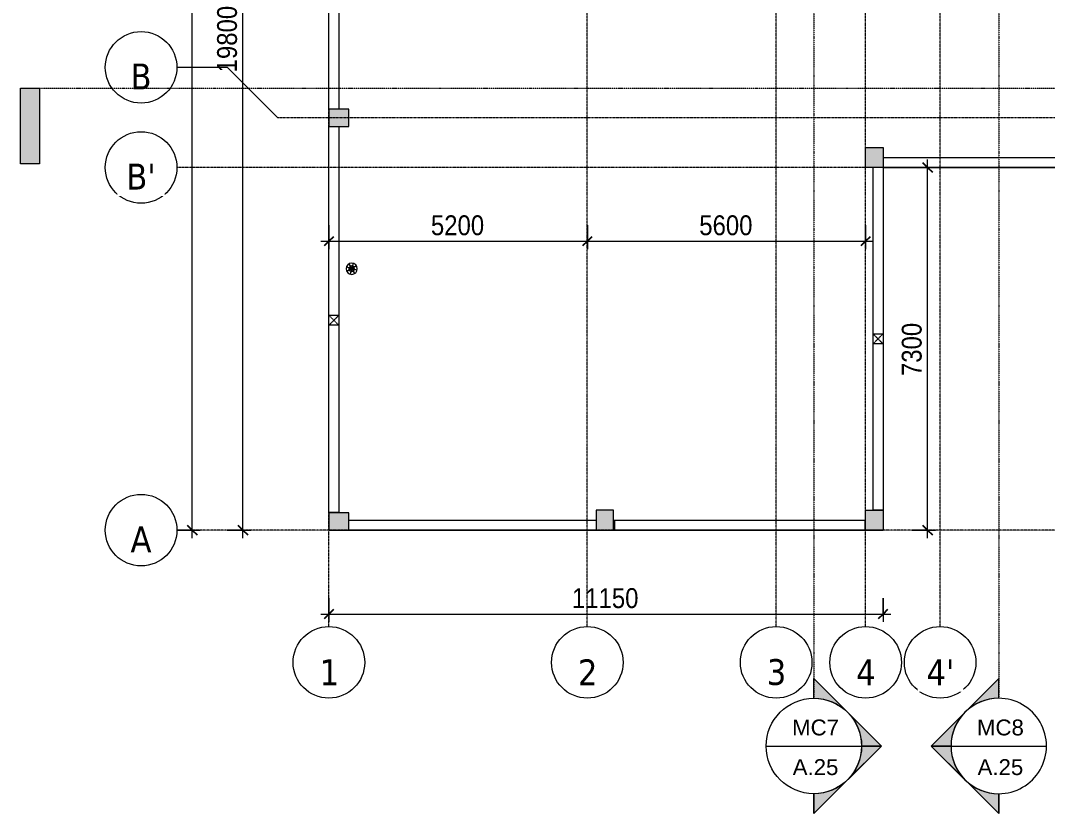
# Model space of a CAD drawing. Header units: millimetres. Extents: x 27447 to 251759, y -15958 to 82948.
# Drawn here: x 27447 to 48112, y 11534 to 27495 of the extents above; entities that cross this region are included whole.
import ezdxf

# ---------------------------------------------------------------- set-up
doc = ezdxf.new("R2010")
doc.units = ezdxf.units.MM
for name, pattern in [('Dash', [6, 3, -3]), ('Dash Dot 3_16_', [7.9375, 4.7625, -1.5875, 0, -1.5875]), ('Grid Line', [22.225, 12.7, -3.175, 3.175, -3.175])]:
    doc.linetypes.add(name, pattern=pattern)
for name, color, linetype, lineweight in [('0-1', 7, 'Continuous', 5), ('A-ANNO-DIMS', 211, 'Continuous', 9), ('A-ANNO-DIMS-160', 211, 'Continuous', 9), ('A-FLOR', 192, 'Continuous', 9), ('A-FLOR-1', 250, 'Continuous', 9), ('A-WALL', 113, 'Continuous', 9), ('G-ANNO-SYMB', 111, 'Continuous', 9), ('G-ANNO-SYMB-1', 111, 'Dash Dot 3_16_', 18), ('G-IMPT', 8, 'Continuous', 9), ('M-EQPM', 50, 'Continuous', 9), ('S-COLS', 52, 'Continuous', 9), ('S-COLS-1', 52, 'Continuous', 5), ('S-COLS-2', 7, 'Continuous', 18), ('S-COLS-3', 250, 'Continuous', 9), ('S-COLS-HDLN', 52, 'Dash', 9), ('S-GRID', 1, 'Continuous', 9), ('S-GRID-1', 1, 'Grid Line', 9), ('S-GRID-IDEN', 1, 'Continuous', 9)]:
    doc.layers.add(name, color=color, linetype=linetype, lineweight=lineweight)
doc.styles.add('Arial_5', font='arial_0.ttf', dxfattribs={"height": 320})
doc.styles.add('Tahoma_B', font='tahomabd_0.ttf', dxfattribs={"height": 520})
doc.styles.add('UTM Avo', font='UTM Avo.ttf', dxfattribs={"width": 0.9, "height": 400})
doc.dimstyles.new('1_Dim_chi_tiet_2_5', dxfattribs={"dimscale": 304.8, "dimtxt": 399.720379, "dimasz": 0.629921, "dimexe": 0.524934, "dimexo": 0.0625, "dimgap": 0.052493, "dimtad": 1, "dimdec": 0, "dimrnd": 5, "dimzin": 0, "dimdsep": 46, "dimtxsty": 'UTM Avo', "dimblk1": 'OBLIQUE', "dimblk2": 'OBLIQUE', "dimsah": 1, "dimcen": 0.09, "dimdle": 0.524934, "dimazin": 0, "dimtfac": 1, "dimtdec": 4, "dimtix": 1, "dimtmove": 0, "dimatfit": 3, "dimfxl": 1.049869, "dimfxlon": 1, "dimtvp": 1, "dimtolj": 1, "dimtzin": 0, "dimarcsym": 2})

# ---------------------------------------------------------------- blocks, each defined once
blk = doc.blocks.new('M_Concrete-Rectangular-Column2 - 350x400-688326-TKCS_MB TUM MÁI')
at = {"layer": 'S-COLS'}
blk.add_hatch(color=256, dxfattribs=at).paths.add_polyline_path([(200, 175), (-200, 175), (-200, -175), (200, -175)])
at = {"layer": 'S-COLS-2'}
for p, q in [((-200, 175), (200, 175)), ((-200, -175), (-200, 175)), ((200, 175), (200, -175)), ((200, -175), (-200, -175))]:
    blk.add_line(p, q, dxfattribs=at)
blk = doc.blocks.new('NCV_TKTC_KET CAU_rvt-1-TKCS_MB TUM MÁI')
at = {"layer": 'S-COLS-1'}
for points in [[(34053, 25362), (34053, 25712), (33653, 25712), (33653, 25362)], [(34053, 17237), (34053, 17587), (33653, 17587), (33653, 17237)], [(39378, 17237), (39378, 17637), (39028, 17637), (39028, 17237)]]:
    blk.add_hatch(color=256, dxfattribs=at).paths.add_polyline_path(points)
at = {"layer": 'A-FLOR-1'}
for p, q in [((33653, 17597), (33653, 17587)), ((44803, 17637), (44803, 17647)), ((33653, 17235), (44803, 17235))]:
    blk.add_line(p, q, dxfattribs=at)
at = {"layer": 'S-COLS-2'}
for p, q in [((33653, 25712), (33653, 25362)), ((34053, 25712), (33653, 25712)), ((34053, 25362), (34053, 25712)), ((33653, 25362), (34053, 25362)), ((33653, 17587), (33653, 17237)), ((34053, 17587), (33653, 17587)), ((34053, 17237), (34053, 17587)), ((39378, 17637), (39028, 17637)), ((39028, 17637), (39028, 17237)), ((39378, 17237), (39378, 17637)), ((33653, 17237), (34053, 17237)), ((39028, 17237), (39378, 17237))]:
    blk.add_line(p, q, dxfattribs=at)
at = {"layer": 'S-COLS-3', "rotation": 269.999999999998}
for p in [(44628, 24737), (44628, 17437)]:
    blk.add_blockref('M_Concrete-Rectangular-Column2 - 350x400-688326-TKCS_MB TUM MÁI', p, dxfattribs=at)
blk = doc.blocks.new('TKTC_XREF_260130_MB TUM MAI - TKTC_XREF_260130_MB TUM MAI_dwg_RD-4167670-TKCS_MB TUM MÁI')
at = {"layer": 'G-IMPT'}
for p, q in [((-75, 0), (75, 0)), ((-53, 53), (53, -53)), ((-53, -53), (53, 53)), ((0, 75), (0, -75))]:
    blk.add_line(p, q, dxfattribs=at)
for radius in [75, 37.5]:
    blk.add_circle((0, 0), radius, dxfattribs=at)
blk = doc.blocks.new('TKTC_XREF_260130_MB TUM MAI - TKTC_XREF_260130_MB TUM MAI_dwg-4167669-TKCS_MB TUM MÁI')
at = {"layer": 'G-IMPT'}
for p, q in [((-158349, -843531), (-158349, -843521)), ((-169499, -843571), (-169499, -843581))]:
    blk.add_line(p, q, dxfattribs=at)
at = {"layer": 'G-IMPT', "flags": 128}
for points in [[(-158349, -836633), (-153699, -836633), (-153699, -837832), (-150224, -837832), (-150224, -836632), (-145499, -836632), (-145499, -837832), (-142024, -837832), (-142024, -836632), (-137299, -836632), (-137299, -837832), (-128524, -837832), (-128524, -836633), (-126049, -836633)], [(-169499, -843931), (-169499, -843934), (-158349, -843934), (-158349, -843931)]]:
    blk.add_lwpolyline(points, dxfattribs=at)
at = {"extrusion": (0, 0, -1), "xscale": 1.5, "yscale": 1.5, "zscale": -1.5, "rotation": 330.0137897223599}
blk.add_blockref('TKTC_XREF_260130_MB TUM MAI - TKTC_XREF_260130_MB TUM MAI_dwg_RD-4167670-TKCS_MB TUM MÁI', (169040, -838669), dxfattribs=at)
blk = doc.blocks.new('TKTC_XREF_260130_MB TUM MAI - TKTC_XREF_251221_MB TUM MAI-2041484-TKCS_MB TUM MÁI')
blk.add_blockref('TKTC_XREF_260130_MB TUM MAI - TKTC_XREF_260130_MB TUM MAI_dwg-4167669-TKCS_MB TUM MÁI', (169499, 843934))
blk = doc.blocks.new('G1_SOF - BO TRU - 200x200-3061822-TKCS_MB TUM MÁI')
at = {"layer": 'S-COLS'}
for p, q in [((-100, 100), (100, 100)), ((-100, -100), (-100, 100)), ((100, 100), (100, -100)), ((100, -100), (-100, -100))]:
    blk.add_line(p, q, dxfattribs=at)
at = {"layer": 'S-COLS-HDLN'}
for p, q in [((100, 100), (-100, -100)), ((-100, 100), (100, -100))]:
    blk.add_line(p, q, dxfattribs=at)
blk = doc.blocks.new('TKTC_QUAT HUT KHOI_260130 - TKTC_QUAT HUT KHOI_260130_dwg-4168555-TKCS_MB TUM MÁI')
at = {"layer": 'G-IMPT'}
for p, q in [((33652, 17600), (33652, 17590)), ((44802, 17640), (44802, 17650)), ((33652, 17239), (44802, 17239))]:
    blk.add_line(p, q, dxfattribs=at)
blk = doc.blocks.new('TKTC_QUAT HUT KHOI_260130 - TKTC_QUAT HUT KHOI_260130-2046036-TKCS_MB TUM MÁI')
blk.add_blockref('TKTC_QUAT HUT KHOI_260130 - TKTC_QUAT HUT KHOI_260130_dwg-4168555-TKCS_MB TUM MÁI', (-33652, -17239))
blk = doc.blocks.new('TKTC_BON NUOC MAI_260130 - TKTC_BON NUOC MAI_260130_dwg-3426650-TKCS_MB TUM MÁI')
at = {"layer": 'G-IMPT'}
for p, q in [((-158349, -843534), (-158349, -843524)), ((-169499, -843574), (-169499, -843584)), ((-169099, -843934), (-164124, -843934)), ((-163774, -843934), (-163749, -843934)), ((-158709, -843934), (-158699, -843934))]:
    blk.add_line(p, q, dxfattribs=at)
blk = doc.blocks.new('TKTC_BON NUOC MAI_260130 - TKTC_BON NUOC MAI_260130-2047084-TKCS_MB TUM MÁI')
blk.add_blockref('TKTC_BON NUOC MAI_260130 - TKTC_BON NUOC MAI_260130_dwg-3426650-TKCS_MB TUM MÁI', (169499, 843934))
blk = doc.blocks.new('Grid - M_Grid Head - Circle-353313-TKCS_MB TUM MÁI')
at = {"layer": 'S-GRID-IDEN'}
blk.add_circle((0, 0), 4.5, dxfattribs=at)
blk = doc.blocks.new('Section - 3_32_ x 3_8_-4701953-TKCS_MB TUM MÁI')
at = {"layer": 'G-ANNO-SYMB'}
blk.add_hatch(color=256, dxfattribs=at).paths.add_polyline_path([(0, 9.525), (0, 0), (-2.38125, 0), (-2.38125, 9.525)])
for p, q in [((0, 9.525), (-2.38125, 9.525)), ((-2.38125, 9.525), (-2.38125, 0)), ((0, 0), (0, 9.525)), ((-2.38125, 0), (0, 0))]:
    blk.add_line(p, q, dxfattribs=at)
blk = doc.blocks.new('Section - M_Section Head - Filled-352373-TKCS_MB TUM MÁI')
at = {"layer": 'G-ANNO-SYMB'}
h = blk.add_hatch(color=256, dxfattribs=at)
edge = h.paths.add_edge_path()
edge.add_line((-6, 8.49), (-6, 6))
edge.add_arc((-6, 0), 6, 90, 135)
edge.add_line((-10.24, 4.24), (-6, 8.49))
h = blk.add_hatch(color=256, dxfattribs=at)
edge = h.paths.add_edge_path()
edge.add_line((-6, 8.49), (-1.76, 4.24))
edge.add_arc((-6, 0), 6, 45, 90)
edge.add_line((-6, 6), (-6, 8.49))
h = blk.add_hatch(color=256, dxfattribs=at)
edge = h.paths.add_edge_path()
edge.add_line((-14.49, 0), (-10.24, 4.24))
edge.add_arc((-6, 0), 6, 135, 180)
edge.add_line((-12, 0), (-14.49, 0))
h = blk.add_hatch(color=256, dxfattribs=at)
edge = h.paths.add_edge_path()
edge.add_line((2.49, 0), (0, 0))
edge.add_arc((-6, 0), 6, 360, 405)
edge.add_line((-1.76, 4.24), (2.49, 0))
for p, q in [((-6, 8.49), (-14.49, 0)), ((-6, 8.49), (-10.24, 4.24)), ((-6, 8.49), (2.49, 0)), ((-6, 6), (-6, 8.49)), ((-6, 8.49), (-6, 6)), ((-1.76, 4.24), (-6, 8.49)), ((-10.24, 4.24), (-14.49, 0)), ((2.49, 0), (-1.76, 4.24)), ((-14.49, 0), (-12, 0)), ((0, 0), (2.49, 0)), ((-12, 0), (-14.49, 0)), ((0, 0), (2.49, 0))]:
    blk.add_line(p, q, dxfattribs=at)
for start, end in [(360, 180), (90, 135), (45, 90), (135, 180), (360, 45), (180, 360)]:
    blk.add_arc((-6, 0), 6, start, end, dxfattribs=at)
blk = doc.blocks.new('DIMBLOCK15-TKCS_MB TUM MÁI')
at = {"layer": 'A-ANNO-DIMS-160', "lineweight": 25}
for p, q in [((30903, 78237), (30807, 78333)), ((30903, 78237), (30999, 78141)), ((30903, 17237), (30807, 17333)), ((30903, 17237), (30999, 17141))]:
    blk.add_line(p, q, dxfattribs=at)
at = {"layer": 'A-ANNO-DIMS-160'}
for p, q in [((30903, 17077), (30903, 78397)), ((30583, 78237), (31063, 78237)), ((30903, 78237), (30583, 78237)), ((30583, 17237), (31063, 17237)), ((30903, 17237), (30583, 17237))]:
    blk.add_line(p, q, dxfattribs=at)
at = {"layer": 'A-ANNO-DIMS-160', "color": 0, "insert": (30383, 47052), "char_height": 400, "width": 1643.29, "attachment_point": 1, "rotation": 90, "line_spacing_factor": 1.110334, "style": 'UTM Avo'}
blk.add_mtext('61000', dxfattribs=at)
blk = doc.blocks.new('_Oblique')
at = {"color": 0, "linetype": 'ByBlock', "lineweight": -2}
blk.add_line((-0.5, -0.5), (0.5, 0.5), dxfattribs=at)
blk = doc.blocks.new('DIMBLOCK16-TKCS_MB TUM MÁI')
at = {"layer": 'A-ANNO-DIMS-160'}
for p, q in [((31602, 37037), (32082, 37037)), ((31922, 37037), (31602, 37037)), ((31922, 17077), (31922, 37037)), ((31602, 17237), (32082, 17237)), ((31922, 17237), (31602, 17237))]:
    blk.add_line(p, q, dxfattribs=at)
at = {"layer": 'A-ANNO-DIMS-160', "lineweight": 25}
for p, q in [((31922, 37037), (31826, 37133)), ((31922, 37037), (32018, 36941)), ((31922, 17237), (31826, 17333)), ((31922, 17237), (32018, 17141))]:
    blk.add_line(p, q, dxfattribs=at)
at = {"layer": 'A-ANNO-DIMS-160', "color": 0, "insert": (31402, 26452), "char_height": 400, "width": 1643.29, "attachment_point": 1, "rotation": 90, "line_spacing_factor": 1.110334, "style": 'UTM Avo'}
blk.add_mtext('19800', dxfattribs=at)
blk = doc.blocks.new('DIMBLOCK26-TKCS_MB TUM MÁI')
at = {"layer": 'A-ANNO-DIMS-160'}
for p, q in [((33653, 15869), (33653, 15389)), ((33653, 15549), (33653, 15869)), ((44803, 15869), (44803, 15389)), ((44803, 15549), (44803, 15869)), ((33493, 15549), (44963, 15549))]:
    blk.add_line(p, q, dxfattribs=at)
at = {"layer": 'A-ANNO-DIMS-160', "lineweight": 25}
for p, q in [((33653, 15549), (33557, 15453)), ((33653, 15549), (33749, 15645)), ((44803, 15549), (44707, 15453)), ((44803, 15549), (44899, 15645))]:
    blk.add_line(p, q, dxfattribs=at)
at = {"layer": 'A-ANNO-DIMS-160', "color": 0, "insert": (38543, 16069), "char_height": 400, "width": 1643.29, "attachment_point": 1, "line_spacing_factor": 1.110334, "style": 'UTM Avo'}
blk.add_mtext('11150', dxfattribs=at)
blk = doc.blocks.new('DIMBLOCK27-TKCS_MB TUM MÁI')
at = {"layer": 'A-ANNO-DIMS-160'}
for p, q in [((33653, 23374), (33653, 22894)), ((33653, 23054), (33653, 23374)), ((38853, 23374), (38853, 22894)), ((38853, 23054), (38853, 23374)), ((33493, 23054), (38853, 23054))]:
    blk.add_line(p, q, dxfattribs=at)
at = {"layer": 'A-ANNO-DIMS-160', "lineweight": 25}
for p, q in [((33653, 23054), (33749, 23150)), ((38853, 23054), (38949, 23150)), ((33653, 23054), (33557, 22958)), ((38853, 23054), (38757, 22958))]:
    blk.add_line(p, q, dxfattribs=at)
at = {"layer": 'A-ANNO-DIMS-160', "color": 0, "insert": (35705, 23574), "char_height": 400, "width": 1314.64, "attachment_point": 1, "line_spacing_factor": 1.110334, "style": 'UTM Avo'}
blk.add_mtext('5200', dxfattribs=at)
blk = doc.blocks.new('DIMBLOCK28-TKCS_MB TUM MÁI')
at = {"layer": 'A-ANNO-DIMS-160'}
for p, q in [((38853, 23374), (38853, 22894)), ((38853, 23054), (38853, 23374)), ((44453, 23374), (44453, 22894)), ((44453, 23054), (44453, 23374)), ((38853, 23054), (44613, 23054))]:
    blk.add_line(p, q, dxfattribs=at)
at = {"layer": 'A-ANNO-DIMS-160', "lineweight": 25}
for p, q in [((38853, 23054), (38949, 23150)), ((44453, 23054), (44549, 23150)), ((38853, 23054), (38757, 22958)), ((44453, 23054), (44357, 22958))]:
    blk.add_line(p, q, dxfattribs=at)
at = {"layer": 'A-ANNO-DIMS-160', "color": 0, "insert": (41105, 23574), "char_height": 400, "width": 1314.64, "attachment_point": 1, "line_spacing_factor": 1.110334, "style": 'UTM Avo'}
blk.add_mtext('5600', dxfattribs=at)
blk = doc.blocks.new('DIMBLOCK29-TKCS_MB TUM MÁI')
at = {"layer": 'A-ANNO-DIMS-160', "lineweight": 25}
for p, q in [((45700, 24537), (45604, 24633)), ((45700, 24537), (45796, 24441)), ((45700, 17237), (45604, 17333)), ((45700, 17237), (45796, 17141))]:
    blk.add_line(p, q, dxfattribs=at)
at = {"layer": 'A-ANNO-DIMS-160'}
for p, q in [((45700, 17077), (45700, 24697)), ((45380, 24537), (45860, 24537)), ((45700, 24537), (45380, 24537)), ((45380, 17237), (45860, 17237)), ((45700, 17237), (45380, 17237))]:
    blk.add_line(p, q, dxfattribs=at)
at = {"layer": 'A-ANNO-DIMS-160', "color": 0, "insert": (45180, 20339), "char_height": 400, "width": 1314.64, "attachment_point": 1, "rotation": 90, "line_spacing_factor": 1.110334, "style": 'UTM Avo'}
blk.add_mtext('7300', dxfattribs=at)

msp = doc.modelspace()

# ---------------------------------------------------------------- linework, layer by layer
at = {"layer": 'A-FLOR'}
for p, q in [((33852.6, 17596.9), (33852.6, 17586.9)), ((44602.6, 17636.9), (44602.6, 17646.9)), ((34052.6, 17437.4), (39027.6, 17437.4)), ((39377.6, 17437.4), (44452.6, 17437.4))]:
    msp.add_line(p, q, dxfattribs=at)
at = {"layer": 'A-WALL'}
for p, q in [((33652.6, 25711.9), (33652.6, 33487.3)), ((33852.6, 33487.3), (33852.6, 25711.9)), ((33652.6, 17596.9), (33652.6, 25361.9)), ((33852.6, 25361.9), (33852.6, 17596.9)), ((44802.6, 24736.9), (52567.6, 24736.9)), ((44602.6, 17646.9), (44602.6, 24536.9)), ((52567.6, 24536.9), (44802.6, 24536.9)), ((44802.6, 24536.9), (44802.6, 17646.9)), ((33652.6, 17596.9), (33852.6, 17596.9)), ((44602.6, 17646.9), (44802.6, 17646.9)), ((34052.6, 17437), (39027.6, 17437)), ((39402.6, 17436.9), (44442.6, 17436.9)), ((39402.6, 17436.9), (39402.6, 17236.9)), ((44442.6, 17236.9), (44442.6, 17436.9)), ((39027.6, 17237), (34052.6, 17237)), ((44442.6, 17236.9), (39402.6, 17236.9))]:
    msp.add_line(p, q, dxfattribs=at)
at = {"layer": 'G-ANNO-SYMB'}
for p, q in [((42451.3, 12891.9), (44371.3, 12891.9)), ((46171.3, 12891.9), (48091.3, 12891.9))]:
    msp.add_line(p, q, dxfattribs=at)
at = {"layer": 'G-ANNO-SYMB-1'}
for p, q in [((43411.3, 82567), (43411.3, 13851.9)), ((47131.3, 82567), (47131.3, 13851.9))]:
    msp.add_line(p, q, dxfattribs=at)
at = {"layer": 'S-GRID'}
for p, q in [((31608.6, 26552.9), (30592.6, 26552.9)), ((32624.6, 25536.9), (31608.6, 26552.9))]:
    msp.add_line(p, q, dxfattribs=at)
at = {"layer": 'S-GRID-1'}
for p, q in [((33652.6, 19295.8), (33652.6, 76449.5)), ((38852.6, 19295.8), (38852.6, 76449.5)), ((42652.6, 19295.8), (42652.6, 76449.5)), ((44452.6, 19295.8), (44452.6, 76449.5)), ((45952.6, 19295.8), (45952.6, 76449.5)), ((36624.6, 25536.9), (32624.6, 25536.9)), ((126099.3, 25536.9), (36624.6, 25536.9)), ((34592.6, 24536.9), (30592.6, 24536.9)), ((128131.3, 24536.9), (34592.6, 24536.9)), ((33652.6, 15295.8), (33652.6, 19295.8)), ((38852.6, 15295.8), (38852.6, 19295.8)), ((42652.6, 15295.8), (42652.6, 19295.8)), ((44452.6, 15295.8), (44452.6, 19295.8)), ((45952.6, 15295.8), (45952.6, 19295.8)), ((34592.6, 17236.9), (30592.6, 17236.9)), ((128131.3, 17236.9), (34592.6, 17236.9))]:
    msp.add_line(p, q, dxfattribs=at)

# ---------------------------------------------------------------- block references
at = {"layer": '0-1'}
msp.add_blockref('NCV_TKTC_KET CAU_rvt-1-TKCS_MB TUM MÁI', (0, 0), dxfattribs=at)
at = {"layer": 'G-ANNO-SYMB', "extrusion": (0, 0, -1), "xscale": 159.9999999999999, "yscale": 159.9999999999999, "zscale": 159.9999999999999, "rotation": 180}
msp.add_blockref('Section - 3_32_ x 3_8_-4701953-TKCS_MB TUM MÁI', (-27827.8, 26135.3), dxfattribs=at)
at = {"layer": 'M-EQPM'}
for name, p in [('TKTC_BON NUOC MAI_260130 - TKTC_BON NUOC MAI_260130-2047084-TKCS_MB TUM MÁI', (33652.6, 17236.9)), ('TKTC_QUAT HUT KHOI_260130 - TKTC_QUAT HUT KHOI_260130-2046036-TKCS_MB TUM MÁI', (33652.6, 17235.3)), ('TKTC_XREF_260130_MB TUM MAI - TKTC_XREF_251221_MB TUM MAI-2041484-TKCS_MB TUM MÁI', (33652.6, 17233.6))]:
    msp.add_blockref(name, p, dxfattribs=at)
at = {"layer": 'S-COLS'}
for p in [(33752.6, 21461.9), (44702.6, 21086.9)]:
    msp.add_blockref('G1_SOF - BO TRU - 200x200-3061822-TKCS_MB TUM MÁI', p, dxfattribs=at)
at = {"layer": 'S-GRID-IDEN', "xscale": 159.9999999999999, "yscale": 159.9999999999999, "zscale": 159.9999999999999, "rotation": 89.99999999999982}
for p in [(29872.6, 26552.9), (29872.6, 24536.9), (29872.6, 17236.9)]:
    msp.add_blockref('Grid - M_Grid Head - Circle-353313-TKCS_MB TUM MÁI', p, dxfattribs=at)
at = {"layer": 'S-GRID-IDEN', "xscale": 159.9999999999999, "yscale": 159.9999999999999, "zscale": 159.9999999999999}
for p in [(33652.6, 14575.8), (38852.6, 14575.8), (42652.6, 14575.8), (44452.6, 14575.8), (45952.6, 14575.8)]:
    msp.add_blockref('Grid - M_Grid Head - Circle-353313-TKCS_MB TUM MÁI', p, dxfattribs=at)

# ---------------------------------------------------------------- texts
at = {"layer": 'G-ANNO-SYMB', "char_height": 320, "attachment_point": 5, "line_spacing_factor": 0.936439, "style": 'Arial_5'}
for s, insert, width in [('\\pt2032,4064,6096,8128,10160,12192,14224,16256,18288,20320,22352,24384,26416,28448,30480,32512,34544,36576,38608,40640,42672,44704,46736,48768,50800,52832,54864,56896,58928,60960,62992,65024;MC7', (43445.3, 13263.1), 963.2), ('\\pt2032,4064,6096,8128,10160,12192,14224,16256,18288,20320,22352,24384,26416,28448,30480,32512,34544,36576,38608,40640,42672,44704,46736,48768,50800,52832,54864,56896,58928,60960,62992,65024;MC8', (47165.3, 13263.1), 963.2), ('\\pt2032,4064,6096,8128,10160,12192,14224,16256,18288,20320,22352,24384,26416,28448,30480,32512,34544,36576,38608,40640,42672,44704,46736,48768,50800,52832,54864,56896,58928,60960,62992,65024;A.25', (43445.3, 12464.8), 952), ('\\pt2032,4064,6096,8128,10160,12192,14224,16256,18288,20320,22352,24384,26416,28448,30480,32512,34544,36576,38608,40640,42672,44704,46736,48768,50800,52832,54864,56896,58928,60960,62992,65024;A.25', (47165.3, 12464.8), 952)]:
    msp.add_mtext(s, dxfattribs=dict(at, insert=insert, width=width))

# ---------------------------------------------------------------- dimensions: what is measured, and where the dimension line sits
at = {"layer": 'A-ANNO-DIMS'}
for base, p1, p2, override, picture, middle in [((31921.7, 37036.9), (31601.7, 17236.9), (31601.7, 37036.9), {"dimpost": '<>', "dimfxl": 19800}, 'DIMBLOCK16-TKCS_MB TUM MÁI', (31698.8, 27136.9)), ((45699.6, 24536.9), (45379.6, 17236.9), (45379.6, 24536.9), {"dimpost": '<>', "dimfxl": 7300}, 'DIMBLOCK29-TKCS_MB TUM MÁI', (45476.6, 20886.9))]:
    dim = msp.add_linear_dim(base=base, p1=p1, p2=p2, angle=90, dimstyle='1_Dim_chi_tiet_2_5', override=override, dxfattribs=at)
    dim.commit()
    dim.dimension.update_dxf_attribs({"geometry": picture, "text_midpoint": middle})
for base, p1, p2, override, picture, middle in [((38852.6, 23053.9), (33652.6, 23373.9), (38852.6, 23373.9), {"dimpost": '<>', "dimfxl": 5200}, 'DIMBLOCK27-TKCS_MB TUM MÁI', (36252.6, 23276.9)), ((44452.6, 23053.9), (38852.6, 23373.9), (44452.6, 23373.9), {"dimpost": '<>', "dimfxl": 5600}, 'DIMBLOCK28-TKCS_MB TUM MÁI', (41652.6, 23276.9)), ((44802.6, 15549.3), (33652.6, 15869.3), (44802.6, 15869.3), {"dimpost": '<>', "dimfxl": 11150}, 'DIMBLOCK26-TKCS_MB TUM MÁI', (39227.6, 15772.3))]:
    dim = msp.add_linear_dim(base=base, p1=p1, p2=p2, dimstyle='1_Dim_chi_tiet_2_5', override=override, dxfattribs=at)
    dim.commit()
    dim.dimension.update_dxf_attribs({"geometry": picture, "text_midpoint": middle})

# ---------------------------------------------------------------- next in the draw order: texts
at = {"layer": 'S-GRID-IDEN', "char_height": 520, "attachment_point": 5, "line_spacing_factor": 0.996129, "style": 'Tahoma_B', "bg_fill": 3, "box_fill_scale": 1.25, "bg_fill_color": 256, "bg_fill_true_color": 13158600, "bg_fill_transparency": 0}
for s, insert, width in [('\\pt2031.9988,4063.9976,6096.0016,8128.0004,10159.9992,12191.998,14224.002,16256.0008,18287.9996,20319.9984,22352.0024,24384.0012,26416,28447.9988,30479.9976,32512.0016,34544.0004,36575.9992,38607.998,40640.002,42672.0008,44703.9996,46735.9984,48768.0024,50800.0012,52832,54863.9988,56895.9976,58928.0016,60960.0004,62991.9992,65023.998;B', (29871.1, 26369.6), 497.6), ("\\pt2031.9988,4063.9976,6096.0016,8128.0004,10159.9992,12191.998,14224.002,16256.0008,18287.9996,20319.9984,22352.0024,24384.0012,26416,28447.9988,30479.9976,32512.0016,34544.0004,36575.9992,38607.998,40640.002,42672.0008,44703.9996,46735.9984,48768.0024,50800.0012,52832,54863.9988,56895.9976,58928.0016,60960.0004,62991.9992,65023.998;B'", (29871.1, 24353.6), 688), ('\\pt2031.9988,4063.9976,6096.0016,8128.0004,10159.9992,12191.998,14224.002,16256.0008,18287.9996,20319.9984,22352.0024,24384.0012,26416,28447.9988,30479.9976,32512.0016,34544.0004,36575.9992,38607.998,40640.002,42672.0008,44703.9996,46735.9984,48768.0024,50800.0012,52832,54863.9988,56895.9976,58928.0016,60960.0004,62991.9992,65023.998;A', (29871.1, 17053.6), 497.6), ('\\pt2031.9988,4063.9976,6096.0016,8128.0004,10159.9992,12191.998,14224.002,16256.0008,18287.9996,20319.9984,22352.0024,24384.0012,26416,28447.9988,30479.9976,32512.0016,34544.0004,36575.9992,38607.998,40640.002,42672.0008,44703.9996,46735.9984,48768.0024,50800.0012,52832,54863.9988,56895.9976,58928.0016,60960.0004,62991.9992,65023.998;1', (33660.1, 14376.1), 465.6), ('\\pt2031.9988,4063.9976,6096.0016,8128.0004,10159.9992,12191.998,14224.002,16256.0008,18287.9996,20319.9984,22352.0024,24384.0012,26416,28447.9988,30479.9976,32512.0016,34544.0004,36575.9992,38607.998,40640.002,42672.0008,44703.9996,46735.9984,48768.0024,50800.0012,52832,54863.9988,56895.9976,58928.0016,60960.0004,62991.9992,65023.998;2', (38860.1, 14376.1), 465.6), ('\\pt2031.9988,4063.9976,6096.0016,8128.0004,10159.9992,12191.998,14224.002,16256.0008,18287.9996,20319.9984,22352.0024,24384.0012,26416,28447.9988,30479.9976,32512.0016,34544.0004,36575.9992,38607.998,40640.002,42672.0008,44703.9996,46735.9984,48768.0024,50800.0012,52832,54863.9988,56895.9976,58928.0016,60960.0004,62991.9992,65023.998;3', (42660.1, 14376.1), 465.6), ('\\pt2031.9988,4063.9976,6096.0016,8128.0004,10159.9992,12191.998,14224.002,16256.0008,18287.9996,20319.9984,22352.0024,24384.0012,26416,28447.9988,30479.9976,32512.0016,34544.0004,36575.9992,38607.998,40640.002,42672.0008,44703.9996,46735.9984,48768.0024,50800.0012,52832,54863.9988,56895.9976,58928.0016,60960.0004,62991.9992,65023.998;4', (44460.1, 14376.1), 465.6), ("\\pt2031.9988,4063.9976,6096.0016,8128.0004,10159.9992,12191.998,14224.002,16256.0008,18287.9996,20319.9984,22352.0024,24384.0012,26416,28447.9988,30479.9976,32512.0016,34544.0004,36575.9992,38607.998,40640.002,42672.0008,44703.9996,46735.9984,48768.0024,50800.0012,52832,54863.9988,56895.9976,58928.0016,60960.0004,62991.9992,65023.998;4'", (45960.1, 14376.1), 656)]:
    msp.add_mtext(s, dxfattribs=dict(at, insert=insert, width=width))

# ---------------------------------------------------------------- next in the draw order: linework, layer by layer
at = {"layer": 'G-ANNO-SYMB-1'}
msp.add_line((27827.8, 26135.3), (133630.6, 26135.3), dxfattribs=at)

# ---------------------------------------------------------------- next in the draw order: block references
at = {"layer": 'G-ANNO-SYMB', "extrusion": (0, 0, -1), "xscale": 159.9999999999999, "yscale": 159.9999999999999, "zscale": 159.9999999999999, "rotation": 90.00000000000053}
msp.add_blockref('Section - M_Section Head - Filled-352373-TKCS_MB TUM MÁI', (-43411.3, 13851.9), dxfattribs=at)
at = {"layer": 'G-ANNO-SYMB', "xscale": 159.9999999999999, "yscale": 159.9999999999999, "zscale": 159.9999999999999, "rotation": 89.99999999999947}
msp.add_blockref('Section - M_Section Head - Filled-352373-TKCS_MB TUM MÁI', (47131.3, 13851.9), dxfattribs=at)

# ---------------------------------------------------------------- next in the draw order: dimensions: what is measured, and where the dimension line sits
at = {"layer": 'A-ANNO-DIMS'}
dim = msp.add_linear_dim(base=(30903, 78236.9), p1=(30583, 17236.9), p2=(30583, 78236.9), angle=90, dimstyle='1_Dim_chi_tiet_2_5', override={"dimpost": '<>', "dimfxl": 61000}, dxfattribs=at)
dim.commit()
dim.dimension.update_dxf_attribs({"geometry": 'DIMBLOCK15-TKCS_MB TUM MÁI', "text_midpoint": (30680, 47736.9)})

doc.saveas('drawing.dxf')
